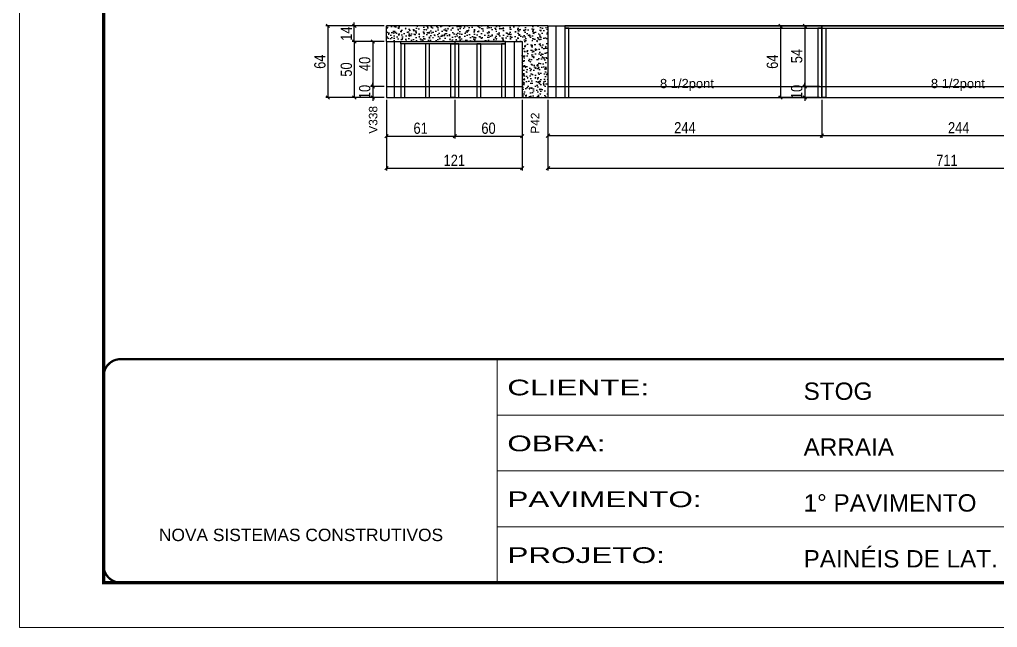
# Model space of a CAD drawing. Extents: x -3394 to 16474, y -5031 to 14397.
# Drawn here: x 7442 to 8314, y 7604 to 8146 of the extents above; entities that cross this region are included whole.
import ezdxf

# ---------------------------------------------------------------- set-up
doc = ezdxf.new("R2010")
doc.units = 0
doc.linetypes.add('CONTINUO', pattern=[0])
doc.linetypes.add('DASHED', pattern=[0.75, 0.5, -0.25])
doc.layers.get('0').update_dxf_attribs({"linetype": 'CONTINUOUS'})
doc.layers.get('Defpoints').update_dxf_attribs({"linetype": 'CONTINUOUS'})
for name, color, linetype in [('COTA', 241, 'CONTINUOUS'), ('NOMENCLATURA', 7, 'CONTINUOUS'), ('Painéis', 200, 'CONTINUOUS'), ('PONTALETE', 7, 'CONTINUOUS'), ('SARR_2.2x7', 40, 'CONTINUOUS'), ('SARR_3.5x7', 81, 'CONTINUOUS')]:
    doc.layers.add(name, color=color, linetype=linetype)
doc.layers.add('Folhas', color=255, linetype='CONTINUOUS', lineweight=9)
doc.layers.add('SARRAFO DE PRESSAO', color=251, linetype='DASHED', lineweight=9)
doc.styles.add('ARIAL', font='arial.ttf')
doc.styles.add('COTA TECNICA', font='techl___.ttf', dxfattribs={"height": 10})
doc.styles.add('Tecnologia', font='')
doc.styles.get('Tecnologia').set_extended_font_data('Forgotten Futurist')
doc.dimstyles.new('PAINEL', dxfattribs={"dimtxt": 10, "dimasz": 3, "dimexe": 3, "dimexo": 3, "dimgap": 3, "dimtad": 1, "dimdec": 1, "dimzin": 12, "dimdsep": 46, "dimtxsty": 'COTA TECNICA', "dimblk1": 'OBLIQUE', "dimblk2": 'OBLIQUE', "dimsah": 1, "dimcen": 0.9, "dimclrd": 4, "dimclre": 4, "dimclrt": 240, "dimadec": 1, "dimazin": 3, "dimtfac": 1, "dimtdec": 1, "dimtmove": 0, "dimatfit": 3, "dimfxl": 1, "dimtolj": 1, "dimtzin": 12, "dimarcsym": 0})

# ---------------------------------------------------------------- blocks, each defined once
blk = doc.blocks.new('9999999999')
at = {"color": 30, "linetype": 'CONTINUO'}
for p, q in [((98564.56, 34230.21), (98564.56, 34429.45)), ((98564.56, 34379.64), (99583.98, 34379.64)), ((98564.56, 34329.83), (99487.98, 34329.83)), ((98564.56, 34280.02), (99487.98, 34280.02))]:
    blk.add_line(p, q, dxfattribs=at)
at = {"color": 30, "linetype": 'CONTINUO', "const_width": 2}
blk.add_lwpolyline([(99583.98, 34230.21), (99583.98, 34414.45, 0.414214), (99568.98, 34429.45), (98228.98, 34429.45, 0.414214), (98213.98, 34414.45), (98213.98, 34245.21, 0.414214), (98228.98, 34230.21), (99583.98, 34230.21)], format="xyb", dxfattribs=at)
at = {"layer": 'Folhas'}
blk.add_lwpolyline([(98138.98, 34190.21), (99623.98, 34190.21), (99623.98, 35240.21), (98138.98, 35240.21)], close=True, dxfattribs=at)
at = {"layer": 'Folhas', "color": 30, "const_width": 3}
blk.add_lwpolyline([(98213.98, 34230.21), (99583.98, 34230.21), (99583.98, 35200.21), (98213.98, 35200.21)], close=True, dxfattribs=at)
at = {"color": 7, "linetype": 'Continuous', "ltscale": 5, "style": 'ARIAL'}
for s, height, p in [('STOG', 15.483, (98837.68, 34393.13)), ('ARRAIA', 15.483, (98837.68, 34343.32)), ('1° PAVIMENTO', 15.4829, (98837.68, 34293.51)), ('NOVA SISTEMAS CONSTRUTIVOS', 11.0592, (98263.19, 34267.21)), ('PAINÉIS DE LAT. VIGAS', 15.4829, (98837.68, 34243.7))]:
    blk.add_text(s, height=height, dxfattribs=at).set_placement(p)
at = {"layer": 'Folhas', "color": 7, "style": 'Tecnologia', "width": 1.5}
for s, p in [('CLIENTE:', (98573.65, 34397.17)), ('OBRA:', (98573.65, 34347.31)), ('PAVIMENTO:', (98573.65, 34297.5)), ('PROJETO:', (98573.65, 34247.69))]:
    blk.add_text(s, height=14, dxfattribs=at).set_placement(p)
blk = doc.blocks.new('_Oblique')
at = {"color": 0, "linetype": 'ByBlock', "lineweight": -2}
blk.add_line((-0.5, -0.5), (0.5, 0.5), dxfattribs=at)
blk = doc.blocks.new('*D632')
at = {"layer": 'COTA', "color": 4, "linetype": 'Continuous', "lineweight": -2, "transparency": 16777216}
for p, q in [((7769.12, 8074.16), (7769.12, 8011.16)), ((7890.12, 8074.16), (7890.12, 8011.16)), ((7769.12, 8013.16), (7890.12, 8013.16))]:
    blk.add_line(p, q, dxfattribs=at)
at = {"layer": 'Defpoints', "color": 0, "linetype": 'Continuous', "transparency": 16777216}
for p in [(7769.12, 8076.16), (7890.12, 8076.16), (7890.12, 8013.16)]:
    blk.add_point(p, dxfattribs=at)
at = {"layer": 'COTA', "color": 4, "linetype": 'Continuous', "lineweight": -2, "transparency": 16777216, "xscale": 3, "yscale": 3, "zscale": 3, "rotation": 180}
blk.add_blockref('_Oblique', (7769.12, 8013.16), dxfattribs=at)
at = {"layer": 'COTA', "color": 4, "linetype": 'Continuous', "lineweight": -2, "transparency": 16777216, "xscale": 3, "yscale": 3, "zscale": 3}
blk.add_blockref('_Oblique', (7890.12, 8013.16), dxfattribs=at)
at = {"layer": 'COTA', "color": 240, "linetype": 'Continuous', "transparency": 16777216, "insert": (7829.62, 8020.22), "char_height": 10, "attachment_point": 5, "style": 'COTA TECNICA'}
blk.add_mtext('\\A1;121', dxfattribs=at)
blk = doc.blocks.new('*D634')
at = {"layer": 'COTA', "color": 4, "linetype": 'Continuous', "lineweight": -2, "transparency": 16777216}
for p, q in [((7913.12, 8072.16), (7913.12, 8011.16)), ((8624.15, 8074.16), (8624.15, 8011.16)), ((7913.12, 8013.16), (8624.15, 8013.16))]:
    blk.add_line(p, q, dxfattribs=at)
at = {"layer": 'Defpoints', "color": 0, "linetype": 'Continuous', "transparency": 16777216}
for p in [(7913.12, 8074.16), (8624.15, 8076.16), (8624.15, 8013.16)]:
    blk.add_point(p, dxfattribs=at)
at = {"layer": 'COTA', "color": 4, "linetype": 'Continuous', "lineweight": -2, "transparency": 16777216, "xscale": 3, "yscale": 3, "zscale": 3, "rotation": 180}
blk.add_blockref('_Oblique', (7913.12, 8013.16), dxfattribs=at)
at = {"layer": 'COTA', "color": 4, "linetype": 'Continuous', "lineweight": -2, "transparency": 16777216, "xscale": 3, "yscale": 3, "zscale": 3}
blk.add_blockref('_Oblique', (8624.15, 8013.16), dxfattribs=at)
at = {"layer": 'COTA', "color": 240, "linetype": 'Continuous', "transparency": 16777216, "insert": (8268.63, 8020.24), "char_height": 10, "attachment_point": 5, "style": 'COTA TECNICA'}
blk.add_mtext('\\A1;711', dxfattribs=at)
blk = doc.blocks.new('*D638')
at = {"layer": 'COTA', "color": 4, "linetype": 'Continuous', "lineweight": -2, "transparency": 16777216}
for p, q in [((7913.12, 8074.16), (7913.12, 8040.19)), ((8157.12, 8074.16), (8157.12, 8040.19)), ((8157.12, 8042.19), (7913.12, 8042.19))]:
    blk.add_line(p, q, dxfattribs=at)
at = {"layer": 'Defpoints', "color": 0, "linetype": 'Continuous', "transparency": 16777216}
for p in [(7913.12, 8076.16), (8157.12, 8076.16), (7913.12, 8042.19)]:
    blk.add_point(p, dxfattribs=at)
at = {"layer": 'COTA', "color": 4, "linetype": 'Continuous', "lineweight": -2, "transparency": 16777216, "xscale": 3, "yscale": 3, "zscale": 3, "rotation": 180}
blk.add_blockref('_Oblique', (7913.12, 8042.19), dxfattribs=at)
at = {"layer": 'COTA', "color": 4, "linetype": 'Continuous', "lineweight": -2, "transparency": 16777216, "xscale": 3, "yscale": 3, "zscale": 3}
blk.add_blockref('_Oblique', (8157.12, 8042.19), dxfattribs=at)
at = {"layer": 'COTA', "color": 240, "linetype": 'Continuous', "transparency": 16777216, "insert": (8035.12, 8049.26), "char_height": 10, "attachment_point": 5, "style": 'COTA TECNICA'}
blk.add_mtext('\\A1;244', dxfattribs=at)
blk = doc.blocks.new('*D631')
at = {"layer": 'COTA', "color": 4, "linetype": 'Continuous', "lineweight": -2, "transparency": 16777216}
for p, q in [((8157.12, 8074.16), (8157.12, 8040.19)), ((8401.15, 8074.16), (8401.15, 8040.19)), ((8401.15, 8042.19), (8157.12, 8042.19))]:
    blk.add_line(p, q, dxfattribs=at)
at = {"layer": 'Defpoints', "color": 0, "linetype": 'Continuous', "transparency": 16777216}
for p in [(8157.12, 8076.16), (8401.15, 8076.16), (8157.12, 8042.19)]:
    blk.add_point(p, dxfattribs=at)
at = {"layer": 'COTA', "color": 4, "linetype": 'Continuous', "lineweight": -2, "transparency": 16777216, "xscale": 3, "yscale": 3, "zscale": 3, "rotation": 180}
blk.add_blockref('_Oblique', (8157.12, 8042.19), dxfattribs=at)
at = {"layer": 'COTA', "color": 4, "linetype": 'Continuous', "lineweight": -2, "transparency": 16777216, "xscale": 3, "yscale": 3, "zscale": 3}
blk.add_blockref('_Oblique', (8401.15, 8042.19), dxfattribs=at)
at = {"layer": 'COTA', "color": 240, "linetype": 'Continuous', "transparency": 16777216, "insert": (8279.13, 8049.26), "char_height": 10, "attachment_point": 5, "style": 'COTA TECNICA'}
blk.add_mtext('\\A1;244', dxfattribs=at)
blk = doc.blocks.new('*D626')
at = {"layer": 'COTA', "color": 4, "linetype": 'Continuous', "lineweight": -2, "transparency": 16777216}
for p, q in [((7767.12, 8126.16), (7738.53, 8126.16)), ((7740.53, 8126.16), (7740.53, 8076.16)), ((7767.12, 8076.16), (7738.53, 8076.16))]:
    blk.add_line(p, q, dxfattribs=at)
at = {"layer": 'Defpoints', "color": 0, "linetype": 'Continuous', "transparency": 16777216}
for p in [(7769.12, 8126.16), (7740.53, 8076.16), (7769.12, 8076.16)]:
    blk.add_point(p, dxfattribs=at)
at = {"layer": 'COTA', "color": 4, "linetype": 'Continuous', "lineweight": -2, "transparency": 16777216, "xscale": 3, "yscale": 3, "zscale": 3}
for p, rotation in [((7740.53, 8126.16), 90), ((7740.53, 8076.16), 270)]:
    blk.add_blockref('_Oblique', p, dxfattribs=dict(at, rotation=rotation))
at = {"layer": 'COTA', "color": 240, "linetype": 'Continuous', "transparency": 16777216, "insert": (7733.42, 8101.16), "char_height": 10, "attachment_point": 5, "rotation": 90, "style": 'COTA TECNICA'}
blk.add_mtext('\\A1;50', dxfattribs=at)
blk = doc.blocks.new('*D627')
at = {"layer": 'COTA', "color": 4, "linetype": 'Continuous', "lineweight": -2, "transparency": 16777216}
for p, q in [((7767.12, 8140.16), (7738.53, 8140.16)), ((7740.53, 8140.16), (7740.53, 8143.16)), ((7740.53, 8126.16), (7740.53, 8140.16)), ((7767.12, 8126.16), (7738.53, 8126.16)), ((7740.53, 8126.16), (7740.53, 8123.16))]:
    blk.add_line(p, q, dxfattribs=at)
at = {"layer": 'Defpoints', "color": 0, "linetype": 'Continuous', "transparency": 16777216}
for p in [(7740.53, 8140.16), (7769.12, 8140.16), (7769.12, 8126.16)]:
    blk.add_point(p, dxfattribs=at)
at = {"layer": 'COTA', "color": 4, "linetype": 'Continuous', "lineweight": -2, "transparency": 16777216, "xscale": 3, "yscale": 3, "zscale": 3}
for p, rotation in [((7740.53, 8140.16), 270), ((7740.53, 8126.16), 90)]:
    blk.add_blockref('_Oblique', p, dxfattribs=dict(at, rotation=rotation))
at = {"layer": 'COTA', "color": 240, "linetype": 'Continuous', "transparency": 16777216, "insert": (7733.46, 8133.16), "char_height": 10, "attachment_point": 5, "rotation": 90, "style": 'COTA TECNICA'}
blk.add_mtext('\\A1;14', dxfattribs=at)
blk = doc.blocks.new('*D628')
at = {"layer": 'COTA', "color": 4, "linetype": 'Continuous', "lineweight": -2, "transparency": 16777216}
for p, q in [((7767.12, 8140.16), (7715, 8140.16)), ((7717, 8140.16), (7717, 8076.16)), ((7767.12, 8076.16), (7715, 8076.16))]:
    blk.add_line(p, q, dxfattribs=at)
at = {"layer": 'Defpoints', "color": 0, "linetype": 'Continuous', "transparency": 16777216}
for p in [(7769.12, 8140.16), (7717, 8076.16), (7769.12, 8076.16)]:
    blk.add_point(p, dxfattribs=at)
at = {"layer": 'COTA', "color": 4, "linetype": 'Continuous', "lineweight": -2, "transparency": 16777216, "xscale": 3, "yscale": 3, "zscale": 3}
for p, rotation in [((7717, 8140.16), 90), ((7717, 8076.16), 270)]:
    blk.add_blockref('_Oblique', p, dxfattribs=dict(at, rotation=rotation))
at = {"layer": 'COTA', "color": 240, "linetype": 'Continuous', "transparency": 16777216, "insert": (7709.9, 8108.16), "char_height": 10, "attachment_point": 5, "rotation": 90, "style": 'COTA TECNICA'}
blk.add_mtext('\\A1;64', dxfattribs=at)
blk = doc.blocks.new('*D639')
at = {"layer": 'COTA', "color": 4, "linetype": 'Continuous', "lineweight": -2, "transparency": 16777216}
for p, q in [((7769.12, 8074.16), (7769.12, 8039.66)), ((7830.12, 8074.16), (7830.12, 8039.66)), ((7769.12, 8041.66), (7830.12, 8041.66))]:
    blk.add_line(p, q, dxfattribs=at)
at = {"layer": 'Defpoints', "color": 0, "linetype": 'Continuous', "transparency": 16777216}
for p in [(7769.12, 8076.16), (7830.12, 8076.16), (7830.12, 8041.66)]:
    blk.add_point(p, dxfattribs=at)
at = {"layer": 'COTA', "color": 4, "linetype": 'Continuous', "lineweight": -2, "transparency": 16777216, "xscale": 3, "yscale": 3, "zscale": 3, "rotation": 180}
blk.add_blockref('_Oblique', (7769.12, 8041.66), dxfattribs=at)
at = {"layer": 'COTA', "color": 4, "linetype": 'Continuous', "lineweight": -2, "transparency": 16777216, "xscale": 3, "yscale": 3, "zscale": 3}
blk.add_blockref('_Oblique', (7830.12, 8041.66), dxfattribs=at)
at = {"layer": 'COTA', "color": 240, "linetype": 'Continuous', "transparency": 16777216, "insert": (7799.62, 8048.76), "char_height": 10, "attachment_point": 5, "style": 'COTA TECNICA'}
blk.add_mtext('\\A1;61', dxfattribs=at)
blk = doc.blocks.new('*D640')
at = {"layer": 'COTA', "color": 4, "linetype": 'Continuous', "lineweight": -2, "transparency": 16777216}
for p, q in [((7830.12, 8074.16), (7830.12, 8039.66)), ((7890.12, 8074.16), (7890.12, 8039.66)), ((7830.12, 8041.66), (7890.12, 8041.66))]:
    blk.add_line(p, q, dxfattribs=at)
at = {"layer": 'Defpoints', "color": 0, "linetype": 'Continuous', "transparency": 16777216}
for p in [(7830.12, 8076.16), (7890.12, 8076.16), (7890.12, 8041.66)]:
    blk.add_point(p, dxfattribs=at)
at = {"layer": 'COTA', "color": 4, "linetype": 'Continuous', "lineweight": -2, "transparency": 16777216, "xscale": 3, "yscale": 3, "zscale": 3, "rotation": 180}
blk.add_blockref('_Oblique', (7830.12, 8041.66), dxfattribs=at)
at = {"layer": 'COTA', "color": 4, "linetype": 'Continuous', "lineweight": -2, "transparency": 16777216, "xscale": 3, "yscale": 3, "zscale": 3}
blk.add_blockref('_Oblique', (7890.12, 8041.66), dxfattribs=at)
at = {"layer": 'COTA', "color": 240, "linetype": 'Continuous', "transparency": 16777216, "insert": (7860.12, 8048.76), "char_height": 10, "attachment_point": 5, "style": 'COTA TECNICA'}
blk.add_mtext('\\A1;60', dxfattribs=at)
blk = doc.blocks.new('*D646')
at = {"layer": 'COTA', "color": 4, "linetype": 'Continuous', "lineweight": -2, "transparency": 16777216}
for p, q in [((7765.12, 8126.16), (7754.93, 8126.16)), ((7756.93, 8126.16), (7756.93, 8086.16)), ((7767.12, 8086.16), (7754.93, 8086.16))]:
    blk.add_line(p, q, dxfattribs=at)
at = {"layer": 'Defpoints', "color": 0, "linetype": 'Continuous', "transparency": 16777216}
for p in [(7767.12, 8126.16), (7756.93, 8086.16), (7769.12, 8086.16)]:
    blk.add_point(p, dxfattribs=at)
at = {"layer": 'COTA', "color": 4, "linetype": 'Continuous', "lineweight": -2, "transparency": 16777216, "xscale": 3, "yscale": 3, "zscale": 3}
for p, rotation in [((7756.93, 8126.16), 90), ((7756.93, 8086.16), 270)]:
    blk.add_blockref('_Oblique', p, dxfattribs=dict(at, rotation=rotation))
at = {"layer": 'COTA', "color": 240, "linetype": 'Continuous', "transparency": 16777216, "insert": (7749.83, 8106.16), "char_height": 10, "attachment_point": 5, "rotation": 90, "style": 'COTA TECNICA'}
blk.add_mtext('\\A1;40', dxfattribs=at)
blk = doc.blocks.new('*D647')
at = {"layer": 'COTA', "color": 4, "linetype": 'Continuous', "lineweight": -2, "transparency": 16777216}
for p, q in [((7756.93, 8086.16), (7756.93, 8089.16)), ((7767.12, 8086.16), (7754.93, 8086.16)), ((7756.93, 8086.16), (7756.93, 8076.16)), ((7767.12, 8076.16), (7754.93, 8076.16)), ((7756.93, 8076.16), (7756.93, 8073.16))]:
    blk.add_line(p, q, dxfattribs=at)
at = {"layer": 'Defpoints', "color": 0, "linetype": 'Continuous', "transparency": 16777216}
for p in [(7769.12, 8086.16), (7756.93, 8076.16), (7769.12, 8076.16)]:
    blk.add_point(p, dxfattribs=at)
at = {"layer": 'COTA', "color": 4, "linetype": 'Continuous', "lineweight": -2, "transparency": 16777216, "xscale": 3, "yscale": 3, "zscale": 3}
for p, rotation in [((7756.93, 8086.16), 270), ((7756.93, 8076.16), 90)]:
    blk.add_blockref('_Oblique', p, dxfattribs=dict(at, rotation=rotation))
at = {"layer": 'COTA', "color": 240, "linetype": 'Continuous', "transparency": 16777216, "insert": (7749.83, 8081.16), "char_height": 10, "attachment_point": 5, "rotation": 90, "style": 'COTA TECNICA'}
blk.add_mtext('\\A1;10', dxfattribs=at)
blk = doc.blocks.new('*D650')
at = {"layer": 'COTA', "color": 4, "linetype": 'Continuous', "lineweight": -2, "transparency": 16777216}
for p, q in [((8155.12, 8140.16), (8118.2, 8140.16)), ((8120.2, 8140.16), (8120.2, 8076.16)), ((8155.12, 8076.16), (8118.2, 8076.16))]:
    blk.add_line(p, q, dxfattribs=at)
at = {"layer": 'Defpoints', "color": 0, "linetype": 'Continuous', "transparency": 16777216}
for p in [(8157.12, 8140.16), (8120.2, 8076.16), (8157.12, 8076.16)]:
    blk.add_point(p, dxfattribs=at)
at = {"layer": 'COTA', "color": 4, "linetype": 'Continuous', "lineweight": -2, "transparency": 16777216, "xscale": 3, "yscale": 3, "zscale": 3}
for p, rotation in [((8120.2, 8140.16), 90), ((8120.2, 8076.16), 270)]:
    blk.add_blockref('_Oblique', p, dxfattribs=dict(at, rotation=rotation))
at = {"layer": 'COTA', "color": 240, "linetype": 'Continuous', "transparency": 16777216, "insert": (8113.1, 8108.16), "char_height": 10, "attachment_point": 5, "rotation": 90, "style": 'COTA TECNICA'}
blk.add_mtext('\\A1;64', dxfattribs=at)
blk = doc.blocks.new('*D651')
at = {"layer": 'COTA', "color": 4, "linetype": 'Continuous', "lineweight": -2, "transparency": 16777216}
for p, q in [((8155.12, 8140.16), (8139.93, 8140.16)), ((8141.93, 8140.16), (8141.93, 8086.16)), ((8155.12, 8086.16), (8139.93, 8086.16))]:
    blk.add_line(p, q, dxfattribs=at)
at = {"layer": 'Defpoints', "color": 0, "linetype": 'Continuous', "transparency": 16777216}
for p in [(8157.12, 8140.16), (8141.93, 8086.16), (8157.12, 8086.16)]:
    blk.add_point(p, dxfattribs=at)
at = {"layer": 'COTA', "color": 4, "linetype": 'Continuous', "lineweight": -2, "transparency": 16777216, "xscale": 3, "yscale": 3, "zscale": 3}
for p, rotation in [((8141.93, 8140.16), 90), ((8141.93, 8086.16), 270)]:
    blk.add_blockref('_Oblique', p, dxfattribs=dict(at, rotation=rotation))
at = {"layer": 'COTA', "color": 240, "linetype": 'Continuous', "transparency": 16777216, "insert": (8134.82, 8113.16), "char_height": 10, "attachment_point": 5, "rotation": 90, "style": 'COTA TECNICA'}
blk.add_mtext('\\A1;54', dxfattribs=at)
blk = doc.blocks.new('*D652')
at = {"layer": 'COTA', "color": 4, "linetype": 'Continuous', "lineweight": -2, "transparency": 16777216}
for p, q in [((8141.93, 8086.16), (8141.93, 8089.16)), ((8155.12, 8086.16), (8139.93, 8086.16)), ((8141.93, 8086.16), (8141.93, 8076.16)), ((8155.12, 8076.16), (8139.93, 8076.16)), ((8141.93, 8076.16), (8141.93, 8073.16))]:
    blk.add_line(p, q, dxfattribs=at)
at = {"layer": 'Defpoints', "color": 0, "linetype": 'Continuous', "transparency": 16777216}
for p in [(8157.12, 8086.16), (8141.93, 8076.16), (8157.12, 8076.16)]:
    blk.add_point(p, dxfattribs=at)
at = {"layer": 'COTA', "color": 4, "linetype": 'Continuous', "lineweight": -2, "transparency": 16777216, "xscale": 3, "yscale": 3, "zscale": 3}
for p, rotation in [((8141.93, 8086.16), 270), ((8141.93, 8076.16), 90)]:
    blk.add_blockref('_Oblique', p, dxfattribs=dict(at, rotation=rotation))
at = {"layer": 'COTA', "color": 240, "linetype": 'Continuous', "transparency": 16777216, "insert": (8134.83, 8081.16), "char_height": 10, "attachment_point": 5, "rotation": 90, "style": 'COTA TECNICA'}
blk.add_mtext('\\A1;10', dxfattribs=at)

msp = doc.modelspace()

# ---------------------------------------------------------------- hatches: boundary and pattern name
at = {"layer": 'COTA', "linetype": 'Continuous'}
h = msp.add_hatch(dxfattribs=at)
h.set_pattern_fill('AR-CONC', color=256, scale=0.05)
h.set_pattern_definition([(50, (-1585, -33.965), (9.1092334, -0.7969543), [0.9525, -10.4775]), (355, (-1585, -33.965), (-1.762171, 9.552842), [0.762, -8.382029]), (100.451445, (-1584.241, -34.031), (7.3470624, 8.7558876), [0.8095004, -8.904512]), (46.1842, (-1585, -31.425), (13.553952, -2.102116), [1.42875, -15.71625]), (96.63556, (-1583.87, -31.6), (11.870207, 12.371306), [1.214251, -13.35678]), (351.18415, (-1585, -31.425), (11.870207, 12.371306), [1.142998, -12.572987]), (21, (-1583.73, -32.06), (7.5807196, -5.11326), [0.9525, -10.4775]), (326, (-1583.73, -32.06), (3.0901014, 9.209398), [0.762, -8.382]), (71.451445, (-1583.098, -32.486), (10.670821, 4.0961384), [0.8095004, -8.904497]), (37.5, (-1585, -33.965), (0.1544302, 4.22775194), [0, -8.2804, 0, -8.509, 0, -8.41375]), (7.5, (-1585, -33.965), (3.3409831, 5.0090287), [0, -4.8514, 0, -8.0899, 0, -3.20675]), (327.5, (-1587.832, -33.965), (6.7795298, -0.2864372), [0, -3.175, 0, -9.906, 0, -13.1445]), (317.5, (-1589.102, -33.965), (7.406459, 1.2713246), [0, -4.1275, 0, -6.5786, 0, -9.3345])])
h.paths.add_polyline_path([(7769.12, 8140.16), (7769.12, 8126.16), (7890.12, 8126.16), (7890.12, 8076.16), (7913.12, 8076.16), (7913.12, 8140.16)])

# ---------------------------------------------------------------- linework, layer by layer
for p, q in [((7769.12, 8126.16), (7769.12, 8140.16)), ((7913.12, 8140.16), (7769.12, 8140.16)), ((7890.12, 8076.16), (7913.12, 8076.16))]:
    msp.add_line(p, q, dxfattribs=at)
at = {"layer": 'Painéis', "linetype": 'Continuous'}
for p, q in [((7913.12, 8140.16), (8374.12, 8140.16)), ((7913.12, 8140.16), (7913.12, 8076.16)), ((8157.12, 8140.16), (8157.12, 8076.16)), ((7769.12, 8126.16), (7890.12, 8126.16)), ((7769.12, 8126.16), (7769.12, 8076.16)), ((7830.12, 8126.16), (7830.12, 8076.16)), ((7890.12, 8126.16), (7890.12, 8076.16)), ((7769.12, 8086.16), (7890.12, 8086.16)), ((7913.12, 8086.16), (8624.15, 8086.16)), ((7769.12, 8076.16), (7890.12, 8076.16)), ((7913.12, 8076.16), (8624.15, 8076.16))]:
    msp.add_line(p, q, dxfattribs=at)
at = {"layer": 'SARR_2.2x7', "ltscale": 25}
for p, q in [((7920.12, 8140.16), (7920.12, 8076.16)), ((7776.12, 8126.16), (7776.12, 8076.16)), ((7883.12, 8126.16), (7883.12, 8076.16))]:
    msp.add_line(p, q, dxfattribs=at)
for points in [[(7928.12, 8137.96), (8157.12, 8137.96), (8157.12, 8140.16), (7928.12, 8140.16)], [(8157.12, 8137.96), (8359.12, 8137.96), (8359.12, 8140.16), (8157.12, 8140.16)]]:
    msp.add_lwpolyline(points, close=True, dxfattribs=at)
at = {"layer": 'SARR_2.2x7', "ltscale": 25, "elevation": 0}
for points in [[(7830.12, 8123.96), (7782.12, 8123.96), (7782.12, 8126.16), (7830.12, 8126.16)], [(7830.12, 8123.96), (7875.12, 8123.96), (7875.12, 8126.16), (7830.12, 8126.16)]]:
    msp.add_lwpolyline(points, close=True, dxfattribs=at)
at = {"layer": 'SARR_3.5x7'}
for points in [[(7928.12, 8076.16), (7931.62, 8076.16), (7931.62, 8137.96), (7928.12, 8137.96)], [(8153.62, 8076.16), (8157.12, 8076.16), (8157.12, 8137.96), (8153.62, 8137.96)], [(7830.12, 8076.16), (7826.62, 8076.16), (7826.62, 8123.96), (7830.12, 8123.96)], [(7830.12, 8076.16), (7833.62, 8076.16), (7833.62, 8123.96), (7830.12, 8123.96)], [(7849.71, 8076.16), (7853.21, 8076.16), (7853.21, 8123.96), (7849.71, 8123.96)]]:
    msp.add_lwpolyline(points, close=True, dxfattribs=at)
at = {"layer": 'SARR_3.5x7', "elevation": 0}
for points in [[(8160.62, 8076.16), (8157.12, 8076.16), (8157.12, 8137.96), (8160.62, 8137.96)], [(7782.12, 8076.16), (7785.62, 8076.16), (7785.62, 8123.96), (7782.12, 8123.96)], [(7804.08, 8076.16), (7807.58, 8076.16), (7807.58, 8123.96), (7804.08, 8123.96)], [(7871.62, 8076.16), (7875.12, 8076.16), (7875.12, 8123.96), (7871.62, 8123.96)]]:
    msp.add_lwpolyline(points, close=True, dxfattribs=at)

# ---------------------------------------------------------------- block references
at = {"layer": 'SARRAFO DE PRESSAO', "color": 6, "linetype": 'ByBlock'}
msp.add_blockref('9999999999', (-90696.77, -26586.53), dxfattribs=at)

# ---------------------------------------------------------------- texts
at = {"layer": 'NOMENCLATURA', "linetype": 'Continuous', "style": 'ARIAL'}
for s, p in [('V338', (7761.05, 8043.97)), ('P42', (7905.39, 8043.97))]:
    msp.add_text(s, height=7.567, rotation=90, dxfattribs=at).set_placement(p)
at = {"layer": 'PONTALETE', "linetype": 'Continuous', "style": 'ARIAL'}
for p in [(8012.91, 8084.55), (8254.35, 8084.55)]:
    msp.add_text('8 1/2pont', height=8.25, dxfattribs=at).set_placement(p)

# ---------------------------------------------------------------- dimensions: what is measured, and where the dimension line sits
at = {"layer": 'COTA', "linetype": 'Continuous'}
for base, p1, p2, angle, picture, middle in [((7717, 8076.16), (7769.12, 8140.16), (7769.12, 8076.16), 90, '*D628', (7709.9, 8108.16)), ((7740.53, 8140.16), (7769.12, 8126.16), (7769.12, 8140.16), 90, '*D627', (7733.46, 8133.16)), ((8120.2, 8076.16), (8157.12, 8140.16), (8157.12, 8076.16), 90, '*D650', (8113.1, 8108.16)), ((8141.93, 8086.16), (8157.12, 8140.16), (8157.12, 8086.16), 90, '*D651', (8134.82, 8113.16)), ((7740.53, 8076.16), (7769.12, 8126.16), (7769.12, 8076.16), 90, '*D626', (7733.42, 8101.16)), ((7756.93, 8086.16), (7767.12, 8126.16), (7769.12, 8086.16), 90, '*D646', (7749.83, 8106.16)), ((7756.93, 8076.16), (7769.12, 8086.16), (7769.12, 8076.16), 90, '*D647', (7749.83, 8081.16)), ((8141.93, 8076.16), (8157.12, 8086.16), (8157.12, 8076.16), 90, '*D652', (8134.83, 8081.16)), ((7913.12, 8042.19), (8157.12, 8076.16), (7913.12, 8076.16), 180, '*D638', (8035.12, 8049.26)), ((8157.12, 8042.19), (8401.15, 8076.16), (8157.12, 8076.16), 180, '*D631', (8279.13, 8049.26))]:
    dim = msp.add_linear_dim(base=base, p1=p1, p2=p2, angle=angle, dimstyle='PAINEL', override={"dimexe": 2, "dimexo": 2, "dimgap": 2, "dimadec": 8, "dimtix": 1, "dimatfit": 2, "dimldrblk": 'Oblique'}, dxfattribs=at)
    dim.commit()
    dim.dimension.update_dxf_attribs({"geometry": picture, "text_midpoint": middle})
for base, p1, p2, picture, middle in [((7890.12, 8013.16), (7769.12, 8076.16), (7890.12, 8076.16), '*D632', (7829.62, 8020.22)), ((7830.12, 8041.66), (7769.12, 8076.16), (7830.12, 8076.16), '*D639', (7799.62, 8048.76)), ((7890.12, 8041.66), (7830.12, 8076.16), (7890.12, 8076.16), '*D640', (7860.12, 8048.76)), ((8624.15, 8013.16), (7913.12, 8074.16), (8624.15, 8076.16), '*D634', (8268.63, 8020.24))]:
    dim = msp.add_linear_dim(base=base, p1=p1, p2=p2, dimstyle='PAINEL', override={"dimexe": 2, "dimexo": 2, "dimgap": 2, "dimadec": 8, "dimtix": 1, "dimatfit": 2, "dimldrblk": 'Oblique'}, dxfattribs=at)
    dim.commit()
    dim.dimension.update_dxf_attribs({"geometry": picture, "text_midpoint": middle})

doc.saveas('drawing.dxf')
